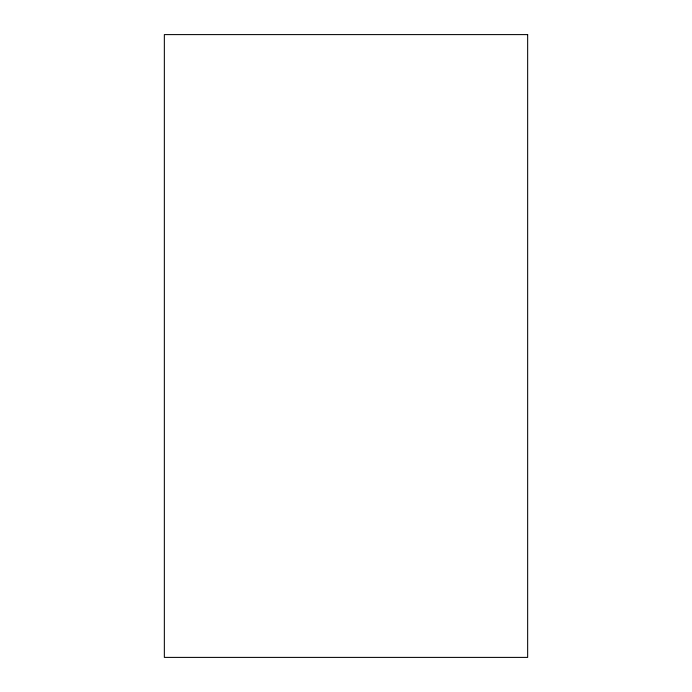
<?xml version="1.0" encoding="UTF-8"?>
<svg xmlns="http://www.w3.org/2000/svg" width="692" height="692" viewBox="0 0 692 692"><rect width="100%" height="100%" fill="white"/><g stroke="black" fill="none" stroke-linecap="round" stroke-linejoin="round"><path stroke-width="1.04" d="M527.65 34.6L164.35 34.6L164.35 657.4L527.65 657.4L527.65 34.6"/></g></svg>
